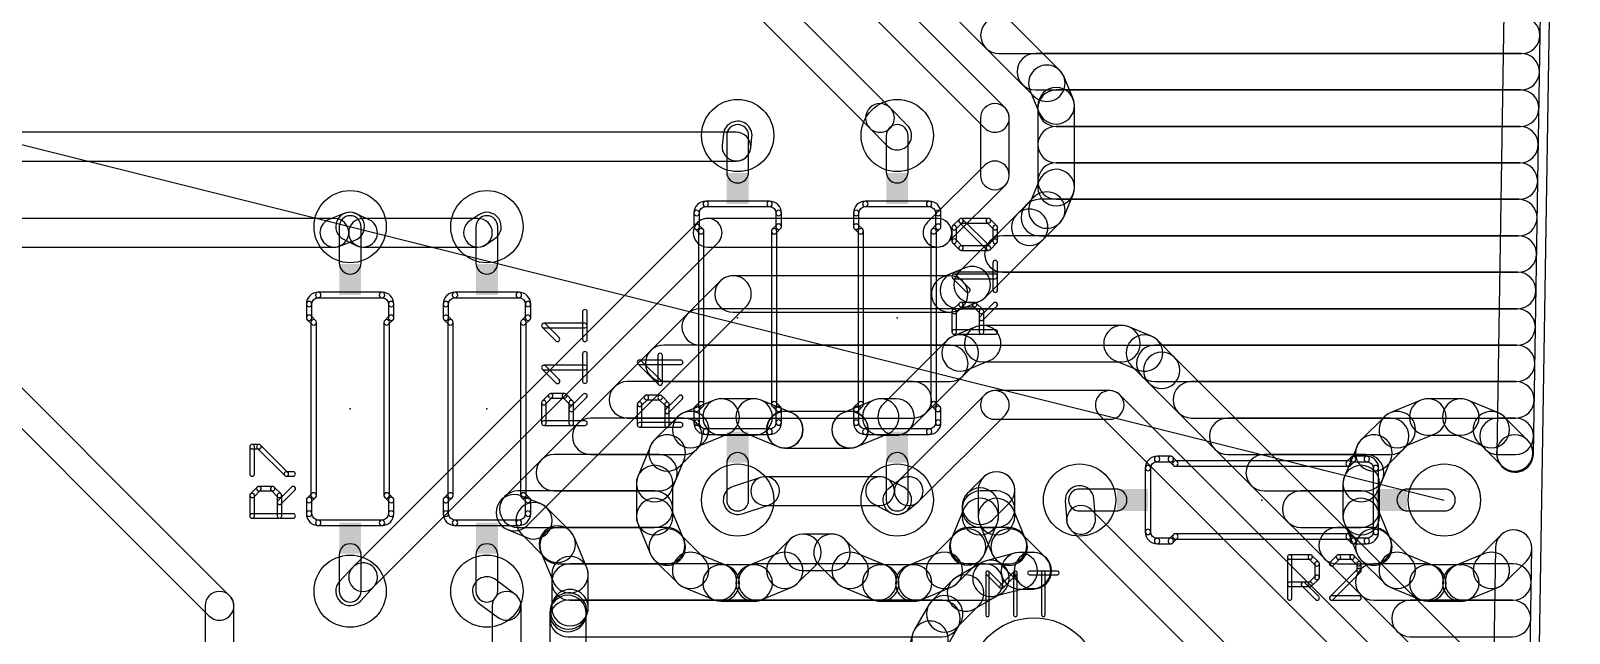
# Model space of a CAD drawing. Extents: x -1 to 100, y 0 to 80.
# Drawn here: x 57.14 to 100, y 28.04 to 44.83 of the extents above; entities that cross this region are included whole.
import ezdxf

# ---------------------------------------------------------------- set-up
doc = ezdxf.new("R2010")
doc.units = 0
for name, color, linetype in [('1', 22, 'CONTINUOUS'), ('17', 82, 'CONTINUOUS'), ('19', 53, 'CONTINUOUS'), ('20', 7, 'CONTINUOUS'), ('21', 253, 'CONTINUOUS'), ('23', 7, 'CONTINUOUS'), ('25', 253, 'CONTINUOUS'), ('51', 253, 'CONTINUOUS')]:
    doc.layers.add(name, color=color, linetype=linetype)

# ---------------------------------------------------------------- blocks, each defined once
blk = doc.blocks.new('ROUNDP')
blk.add_circle((0, 0), 0.5)
blk = doc.blocks.new('RECT')
blk.add_solid([(-0.5, -0.5), (0.5, -0.5), (-0.5, 0.5), (0.5, 0.5)])

msp = doc.modelspace()

# ---------------------------------------------------------------- linework, layer by layer
at = {"layer": '1'}
for points in [[(98.7179, 79.2461), (97.9844, 33.0442, 1), (99.0003, 33.0281), (99.7337, 79.2299, 1)], [(85.8072, 43.7267), (54.6072, 74.9267, 1), (53.8888, 74.2083), (85.0888, 43.0083, 1)], [(52.5172, 73.3172), (83.7172, 42.1172, 1), (84.2828, 42.6828), (53.0828, 73.8828, 1)], [(68.5172, 54.1172), (80.5172, 42.1172, 1), (81.0828, 42.6828), (69.0828, 54.6828, 1)], [(84.1115, 44.196), (98.6776, 44.196, 1), (98.6776, 45.212), (84.1115, 45.212, 1)], [(85.1275, 43.18), (98.6615, 43.18, 1), (98.6615, 44.196), (85.1275, 44.196, 1)], [(86.1773, 42.9341), (85.9173, 43.5619, 1), (84.9786, 43.1731), (85.2387, 42.5453, 1)], [(86.216, 40.4603), (86.216, 42.7397, 1), (85.2, 42.7397), (85.2, 40.4603, 1)], [(85.708, 42.164), (98.6453, 42.164, 1), (98.6453, 43.18), (85.708, 43.18, 1)], [(80.5143, 42.1201), (80.9943, 41.6301, 1), (81.5657, 42.1899), (81.0857, 42.6799, 1)], [(83.6, 42.4), (83.6, 40.8, 1), (84.4, 40.8), (84.4, 42.4, 1)], [(76.8, 42), (53.6, 42, 1), (53.6, 41.2), (76.8, 41.2, 1)], [(77.1975, 41.5551), (77.2325, 41.8651, 1), (76.4375, 41.9549), (76.4025, 41.6449, 1)], [(85.708, 41.148), (98.6292, 41.148, 1), (98.6292, 42.164), (85.708, 42.164, 1)], [(83.7172, 41.0828), (82.1172, 39.4828, 1), (82.6828, 38.9172), (84.2828, 40.5172, 1)], [(85.708, 40.132), (98.6131, 40.132, 1), (98.6131, 41.148), (85.708, 41.148, 1)], [(85.9173, 39.6381), (86.1773, 40.2659, 1), (85.2387, 40.6547), (84.9786, 40.0269, 1)], [(85.3267, 38.9928), (85.8072, 39.4733, 1), (85.0888, 40.1917), (84.6083, 39.7112, 1)], [(83.7267, 37.3928), (85.3267, 38.9928, 1), (84.6083, 39.7112), (83.0083, 38.1112, 1)], [(85.2395, 39.116), (98.5969, 39.116, 1), (98.5969, 40.132), (85.2395, 40.132, 1)], [(65.6, 39.6), (53.6, 39.6, 1), (53.6, 38.8), (65.6, 38.8, 1)], [(65.7442, 38.8269), (66.1842, 38.9969, 1), (65.8958, 39.7431), (65.4558, 39.5731, 1)], [(66.5708, 39.5617), (66.2108, 39.7317, 1), (65.8692, 39.0083), (66.2292, 38.8383, 1)], [(66.4, 38.8), (69.6, 38.8, 1), (69.6, 39.6), (66.4, 39.6, 1)], [(75.7172, 39.4828), (66.1172, 29.8828, 1), (66.6828, 29.3172), (76.2828, 38.9172, 1)], [(69.8249, 38.8692), (70.0749, 39.0392, 1), (69.6251, 39.7008), (69.3751, 39.5308, 1)], [(82.4, 39.6), (76, 39.6, 1), (76, 38.8), (82.4, 38.8, 1)], [(84.2235, 38.1), (98.5808, 38.1, 1), (98.5808, 39.116), (84.2235, 39.116, 1)], [(82.9341, 37.0227), (83.5619, 37.2827, 1), (83.1731, 38.2214), (82.5453, 37.9613, 1)], [(70.9733, 31.0394), (77.0667, 37.1328, 1), (76.3483, 37.8512), (70.2549, 31.7578, 1)], [(76.7075, 36.984), (82.7397, 36.984, 1), (82.7397, 38), (76.7075, 38, 1)], [(82.9812, 37.084), (98.5647, 37.084, 1), (98.5647, 38.1), (82.9812, 38.1, 1)], [(62.6828, 29.0828), (54.6828, 37.0828, 1), (54.1172, 36.5172), (62.1172, 28.5172, 1)], [(75.7915, 36.068), (98.5486, 36.068, 1), (98.5486, 37.084), (75.7915, 37.084, 1)], [(83.4659, 36.5773), (82.8381, 36.3173, 1), (83.2269, 35.3786), (83.8547, 35.6387, 1)], [(87.5397, 36.616), (83.6603, 36.616, 1), (83.6603, 35.6), (87.5397, 35.6, 1)], [(88.3619, 36.3173), (87.7341, 36.5773, 1), (87.3453, 35.6387), (87.9731, 35.3786, 1)], [(74.7755, 35.052), (82.7445, 35.052, 1), (82.7445, 36.068), (74.7755, 36.068, 1)], [(82.6733, 36.2072), (80.8897, 34.4236, 1), (81.6081, 33.7052), (83.3917, 35.4888, 1)], [(89.0072, 35.7267), (88.5267, 36.2072, 1), (87.8083, 35.4888), (88.2888, 35.0083, 1)], [(88.4555, 35.052), (98.5324, 35.052, 1), (98.5324, 36.068), (88.4555, 36.068, 1)], [(97.0072, 27.7267), (89.0072, 35.7267, 1), (88.2888, 35.0083), (96.2888, 27.0083, 1)], [(73.7595, 34.036), (81.7285, 34.036, 1), (81.7285, 35.052), (73.7595, 35.052, 1)], [(81.8828, 31.7172), (84.2828, 34.1172, 1), (83.7172, 34.6828), (81.3172, 32.2828, 1)], [(84, 34), (87.2, 34, 1), (87.2, 34.8), (84, 34.8, 1)], [(86.9172, 34.1172), (94.9172, 26.1172, 1), (95.4828, 26.6828), (87.4828, 34.6828, 1)], [(89.4715, 34.036), (98.5163, 34.036, 1), (98.5163, 35.052), (89.4715, 35.052, 1)], [(76.1802, 34.5337), (75.3296, 34.1814, 1), (75.7184, 33.2427), (76.569, 33.5951, 1)], [(77.2954, 34.5724), (76.3746, 34.5724, 1), (76.3746, 33.5564), (77.2954, 33.5564, 1)], [(78.3404, 34.1814), (77.4898, 34.5337, 1), (77.101, 33.5951), (77.9516, 33.2427, 1)], [(80.6252, 34.5337), (79.7746, 34.1814, 1), (80.1634, 33.2427), (81.014, 33.5951, 1)], [(81.2489, 34.5724), (80.8196, 34.5724, 1), (80.8196, 33.5564), (81.2489, 33.5564, 1)], [(95.8652, 34.5337), (95.0146, 34.1814, 1), (95.4034, 33.2427), (96.254, 33.5951, 1)], [(96.9804, 34.5724), (96.0596, 34.5724, 1), (96.0596, 33.5564), (96.9804, 33.5564, 1)], [(98.0254, 34.1814), (97.1748, 34.5337, 1), (96.786, 33.5951), (97.6366, 33.2427, 1)], [(72.7435, 33.02), (75.3399, 33.02, 1), (75.3399, 34.036), (72.7435, 34.036, 1)], [(75.1648, 34.0713), (74.5137, 33.4202, 1), (75.2322, 32.7018), (75.8832, 33.3528, 1)], [(78.5093, 34.0672), (78.5052, 34.0713, 1), (77.7868, 33.3528), (77.7908, 33.3488, 1)], [(79.9649, 34.216), (78.1501, 34.216, 1), (78.1501, 33.2), (79.9649, 33.2, 1)], [(79.6098, 34.0713), (79.6057, 34.0672, 1), (80.3242, 33.3488), (80.3282, 33.3528, 1)], [(90.4875, 33.02), (95.0249, 33.02, 1), (95.0249, 34.036), (90.4875, 34.036, 1)], [(94.8498, 34.0713), (94.1987, 33.4202, 1), (94.9172, 32.7018), (95.5682, 33.3528, 1)], [(98.8413, 33.4202), (98.1902, 34.0713, 1), (97.4718, 33.3528), (98.1228, 32.7018, 1)], [(98.0151, 33.02), (98.5002, 33.02, 1), (98.5002, 34.036), (98.0151, 34.036, 1)], [(74.4036, 33.2554), (74.0513, 32.4048, 1), (74.9899, 32.016), (75.3423, 32.8666, 1)], [(94.0886, 33.2554), (93.7363, 32.4048, 1), (94.6749, 32.016), (95.0273, 32.8666, 1)], [(98.9617, 33.2305), (98.9514, 33.2554, 1), (98.0127, 32.8666), (98.023, 32.8417, 1)], [(71.7275, 32.004), (74.6455, 32.004, 1), (74.6455, 33.02), (71.7275, 33.02, 1)], [(91.5035, 32.004), (94.3305, 32.004, 1), (94.3305, 33.02), (91.5035, 33.02, 1)], [(74.0126, 32.2104), (74.0126, 31.2896, 1), (75.0286, 31.2896), (75.0286, 32.2104, 1)], [(93.6976, 32.2104), (93.6976, 31.2896, 1), (94.7136, 31.2896), (94.7136, 32.2104, 1)], [(77.4757, 32.3802), (76.7107, 32.1302, 1), (76.9593, 31.3698), (77.7243, 31.6198, 1)], [(80.8, 32.4), (77.6, 32.4, 1), (77.6, 31.6), (80.8, 31.6, 1)], [(80.6152, 31.6452), (81.0952, 31.3952, 1), (81.4648, 32.1048), (80.9848, 32.3548, 1)], [(81.3537, 32.3152), (81.0337, 32.0652, 1), (81.5263, 31.4348), (81.8463, 31.6848, 1)], [(83.9536, 31.2197), (84.4048, 31.6709, 1), (83.6864, 32.3893), (83.2352, 31.9381, 1)], [(83.5376, 32.0301), (83.5376, 31.2896, 1), (84.5536, 31.2896), (84.5536, 32.0301, 1)], [(86.7989, 31.229), (86.7589, 31.779, 1), (85.9611, 31.721), (86.0011, 31.171, 1)], [(71.3554, 31.6414), (70.8085, 31.8679, 1), (70.4197, 30.9293), (70.9666, 30.7027, 1)], [(70.7115, 30.988), (74.5206, 30.988, 1), (74.5206, 32.004), (70.7115, 32.004, 1)], [(74.0513, 31.0952), (74.4036, 30.2446, 1), (75.3423, 30.6334), (74.9899, 31.484, 1)], [(83.7114, 30.2446), (84.0637, 31.0952, 1), (83.1251, 31.484), (82.7727, 30.6334, 1)], [(84.1024, 31.2896), (84.1024, 31.5789, 1), (83.0864, 31.5789), (83.0864, 31.2896, 1)], [(83.5944, 30.988), (84.0456, 30.988, 1), (84.0456, 32.004), (83.5944, 32.004, 1)], [(83.5763, 31.0952), (83.9286, 30.2446, 1), (84.8673, 30.6334), (84.5149, 31.484, 1)], [(92.5195, 30.988), (94.2056, 30.988, 1), (94.2056, 32.004), (92.5195, 32.004, 1)], [(93.7363, 31.0952), (94.0886, 30.2446, 1), (95.0273, 30.6334), (94.6749, 31.484, 1)], [(72.1713, 30.8802), (71.5202, 31.5313, 1), (70.8018, 30.8128), (71.4528, 30.1618, 1)], [(92.2828, 25.8828), (86.6828, 31.4828, 1), (86.1172, 30.9172), (91.7172, 25.3172, 1)], [(72.6337, 29.8648), (72.2814, 30.7154, 1), (71.3427, 30.3266), (71.6951, 29.476, 1)], [(71.829, 29.972), (74.856, 29.972, 1), (74.856, 30.988), (71.829, 30.988, 1)], [(74.5137, 30.0798), (75.1648, 29.4287, 1), (75.8832, 30.1472), (75.2322, 30.7982, 1)], [(82.9502, 29.4287), (83.6013, 30.0798, 1), (82.8828, 30.7982), (82.2318, 30.1472, 1)], [(83.259, 29.972), (84.381, 29.972, 1), (84.381, 30.988), (83.259, 30.988, 1)], [(84.0387, 30.0798), (84.6898, 29.4287, 1), (85.4082, 30.1472), (84.7572, 30.7982, 1)], [(93.5355, 29.972), (94.541, 29.972, 1), (94.541, 30.988), (93.5355, 30.988, 1)], [(94.1987, 30.0798), (94.8498, 29.4287, 1), (95.5682, 30.1472), (94.9172, 30.7982, 1)], [(98.1902, 29.4287), (98.8098, 30.0484, 1), (98.0914, 30.7668), (97.4718, 30.1472, 1)], [(97.9427, 30.4156), (97.4721, 0.7701, 1), (98.4879, 0.7539), (98.9586, 30.3995, 1)], [(78.5052, 29.4287), (79.0093, 29.9328, 1), (78.2908, 30.6512), (77.7868, 30.1472, 1)], [(78.6501, 29.784), (79.4649, 29.784, 1), (79.4649, 30.8), (78.6501, 30.8, 1)], [(79.1057, 29.9328), (79.6098, 29.4287, 1), (80.3282, 30.1472), (79.8242, 30.6512, 1)], [(66.1061, 29.8713), (65.7461, 29.4813, 1), (66.3339, 28.9387), (66.6939, 29.3287, 1)], [(72.6724, 28.7496), (72.6724, 29.6704, 1), (71.6564, 29.6704), (71.6564, 28.7496, 1)], [(75.3296, 29.3186), (76.1802, 28.9663, 1), (76.569, 29.9049), (75.7184, 30.2573, 1)], [(77.4898, 28.9663), (78.3404, 29.3186, 1), (77.9516, 30.2573), (77.101, 29.9049, 1)], [(79.7746, 29.3186), (80.6252, 28.9663, 1), (81.014, 29.9049), (80.1634, 30.2573, 1)], [(81.9348, 28.9663), (82.7854, 29.3186, 1), (82.3966, 30.2573), (81.546, 29.9049, 1)], [(83.6364, 30.0061), (82.9276, 29.597, 1), (83.4356, 28.7171), (84.1444, 29.1262, 1)], [(84.5493, 30.2687), (83.7589, 30.0569, 1), (84.0218, 29.0755), (84.8123, 29.2873, 1)], [(85.073, 30.286), (84.6808, 30.286, 1), (84.6808, 29.27), (85.073, 29.27, 1)], [(84.8546, 29.3186), (84.8786, 29.3087, 1), (85.2674, 30.2473), (85.2434, 30.2573, 1)], [(95.0146, 29.3186), (95.8652, 28.9663, 1), (96.254, 29.9049), (95.4034, 30.2573, 1)], [(97.1748, 28.9663), (98.0254, 29.3186, 1), (97.6366, 30.2573), (96.786, 29.9049, 1)], [(70.6391, 29.1207), (70.0891, 29.5307, 1), (69.6109, 28.8893), (70.1609, 28.4793, 1)], [(72.1644, 28.956), (76.3061, 28.956, 1), (76.3061, 29.972), (72.1644, 29.972, 1)], [(76.3746, 28.9276), (77.2954, 28.9276, 1), (77.2954, 29.9436), (76.3746, 29.9436, 1)], [(77.3639, 28.956), (80.7511, 28.956, 1), (80.7511, 29.972), (77.3639, 29.972, 1)], [(80.8196, 28.9276), (81.7404, 28.9276, 1), (81.7404, 29.9436), (80.8196, 29.9436, 1)], [(81.8089, 28.956), (83.7134, 28.956, 1), (83.7134, 29.972), (81.8089, 29.972, 1)], [(82.8224, 29.5162), (82.2438, 28.9376, 1), (82.9622, 28.2191), (83.5409, 28.7978, 1)], [(94.5515, 28.956), (95.9911, 28.956, 1), (95.9911, 29.972), (94.5515, 29.972, 1)], [(96.0596, 28.9276), (96.9804, 28.9276, 1), (96.9804, 29.9436), (96.0596, 29.9436, 1)], [(97.0489, 28.956), (98.4357, 28.956, 1), (98.4357, 29.972), (97.0489, 29.972, 1)], [(62.8, 21.6), (62.8, 28.8, 1), (62, 28.8), (62, 21.6, 1)], [(70.8, 23.2), (70.8, 28.8, 1), (70, 28.8), (70, 23.2, 1)], [(72.6005, 28.4626), (72.6176, 28.5301, 1), (71.6326, 28.7794), (71.6155, 28.7119, 1)], [(72.5944, 28.4603), (72.6337, 28.5552, 1), (71.6951, 28.944), (71.6558, 28.8491, 1)], [(72.616, 23.5645), (72.616, 28.5872, 1), (71.6, 28.5872), (71.6, 23.5645, 1)], [(72.108, 27.94), (82.5277, 27.94, 1), (82.5277, 28.956), (72.108, 28.956, 1)], [(82.163, 28.8324), (81.7539, 28.1236, 1), (82.6337, 27.6156), (83.0429, 28.3244, 1)], [(95.5675, 27.94), (98.4195, 27.94, 1), (98.4195, 28.956), (95.5675, 28.956, 1)], [(81.7031, 28.0011), (81.4913, 27.2107, 1), (82.4727, 26.9477), (82.6845, 27.7382, 1)]]:
    msp.add_lwpolyline(points, format="xyb", close=True, dxfattribs=at)
at = {"layer": '19'}
msp.add_line((45.72, 44.45), (96.52, 31.75), dxfattribs=at)
at = {"layer": '20'}
msp.add_line((98.73, 0), (100, 80), dxfattribs=at)
at = {"layer": '21'}
for points in [[(75.946, 39.9288, 1), (75.946, 40.0812, 0.4142), (75.6158, 39.751, 1), (75.7682, 39.751, -0.4142)], [(77.724, 40.0812), (75.946, 40.0812, 1), (75.946, 39.9288), (77.724, 39.9288, 1)], [(77.9018, 39.751, 1), (78.0542, 39.751, 0.4142), (77.724, 40.0812, 1), (77.724, 39.9288, -0.4142)], [(80.391, 39.9288, 1), (80.391, 40.0812, 0.4142), (80.0608, 39.751, 1), (80.2132, 39.751, -0.4142)], [(80.391, 39.9288), (82.169, 39.9288, 1), (82.169, 40.0812), (80.391, 40.0812, 1)], [(82.3468, 39.751, 1), (82.4992, 39.751, 0.4142), (82.169, 40.0812, 1), (82.169, 39.9288, -0.4142)], [(75.6158, 39.751), (75.6158, 39.37, 1), (75.7682, 39.37), (75.7682, 39.751, 1)], [(75.8729, 39.2969), (75.7459, 39.4239, 1), (75.6381, 39.3161), (75.7651, 39.1891, 1)], [(77.9049, 39.1891), (78.0319, 39.3161, 1), (77.9241, 39.4239), (77.7971, 39.2969, 1)], [(77.9018, 39.751), (77.9018, 39.37, 1), (78.0542, 39.37), (78.0542, 39.751, 1)], [(80.0608, 39.751), (80.0608, 39.37, 1), (80.2132, 39.37), (80.2132, 39.751, 1)], [(80.3179, 39.2969), (80.1909, 39.4239, 1), (80.0831, 39.3161), (80.2101, 39.1891, 1)], [(82.3499, 39.1891), (82.4769, 39.3161, 1), (82.3691, 39.4239), (82.2421, 39.2969, 1)], [(82.3468, 39.751), (82.3468, 39.37, 1), (82.4992, 39.37), (82.4992, 39.751, 1)], [(75.7428, 39.243), (75.7428, 34.417, 1), (75.8952, 34.417), (75.8952, 39.243, 1)], [(77.7748, 39.243), (77.7748, 34.417, 1), (77.9272, 34.417), (77.9272, 39.243, 1)], [(80.3402, 34.417), (80.3402, 39.243, 1), (80.1878, 39.243), (80.1878, 34.417, 1)], [(82.3722, 34.417), (82.3722, 39.243, 1), (82.2198, 39.243), (82.2198, 34.417, 1)], [(65.151, 37.3888, 1), (65.151, 37.5412, 0.4142), (64.8208, 37.211, 1), (64.9732, 37.211, -0.4142)], [(64.8208, 37.211), (64.8208, 36.83, 1), (64.9732, 36.83), (64.9732, 37.211, 1)], [(66.929, 37.5412), (65.151, 37.5412, 1), (65.151, 37.3888), (66.929, 37.3888, 1)], [(67.1068, 37.211, 1), (67.2592, 37.211, 0.4142), (66.929, 37.5412, 1), (66.929, 37.3888, -0.4142)], [(67.1068, 37.211), (67.1068, 36.83, 1), (67.2592, 36.83), (67.2592, 37.211, 1)], [(68.961, 37.3888, 1), (68.961, 37.5412, 0.4142), (68.6308, 37.211, 1), (68.7832, 37.211, -0.4142)], [(68.6308, 37.211), (68.6308, 36.83, 1), (68.7832, 36.83), (68.7832, 37.211, 1)], [(68.961, 37.3888), (70.739, 37.3888, 1), (70.739, 37.5412), (68.961, 37.5412, 1)], [(70.9168, 37.211, 1), (71.0692, 37.211, 0.4142), (70.739, 37.5412, 1), (70.739, 37.3888, -0.4142)], [(70.9168, 37.211), (70.9168, 36.83, 1), (71.0692, 36.83), (71.0692, 37.211, 1)], [(65.0779, 36.7569), (64.9509, 36.8839, 1), (64.8431, 36.7761), (64.9701, 36.6491, 1)], [(67.1099, 36.6491), (67.2369, 36.7761, 1), (67.1291, 36.8839), (67.0021, 36.7569, 1)], [(68.8879, 36.7569), (68.7609, 36.8839, 1), (68.6531, 36.7761), (68.7801, 36.6491, 1)], [(70.9199, 36.6491), (71.0469, 36.7761, 1), (70.9391, 36.8839), (70.8121, 36.7569, 1)], [(64.9478, 36.703), (64.9478, 31.877, 1), (65.1002, 31.877), (65.1002, 36.703, 1)], [(66.9798, 36.703), (66.9798, 31.877, 1), (67.1322, 31.877), (67.1322, 36.703, 1)], [(68.9102, 31.877), (68.9102, 36.703, 1), (68.7578, 36.703), (68.7578, 31.877, 1)], [(70.9422, 31.877), (70.9422, 36.703, 1), (70.7898, 36.703), (70.7898, 31.877, 1)], [(75.7651, 34.4709), (75.6381, 34.3439, 1), (75.7459, 34.2361), (75.8729, 34.3631, 1)], [(75.7682, 33.909), (75.7682, 34.29, 1), (75.6158, 34.29), (75.6158, 33.909, 1)], [(77.7971, 34.3631), (77.9241, 34.2361, 1), (78.0319, 34.3439), (77.9049, 34.4709, 1)], [(78.0542, 33.909), (78.0542, 34.29, 1), (77.9018, 34.29), (77.9018, 33.909, 1)], [(80.2101, 34.4709), (80.0831, 34.3439, 1), (80.1909, 34.2361), (80.3179, 34.3631, 1)], [(80.2132, 33.909), (80.2132, 34.29, 1), (80.0608, 34.29), (80.0608, 33.909, 1)], [(82.2421, 34.3631), (82.3691, 34.2361, 1), (82.4769, 34.3439), (82.3499, 34.4709, 1)], [(82.4992, 33.909), (82.4992, 34.29, 1), (82.3468, 34.29), (82.3468, 33.909, 1)], [(75.7682, 33.909, 1), (75.6158, 33.909, 0.4142), (75.946, 33.5788, 1), (75.946, 33.7312, -0.4142)], [(77.724, 33.7312, 1), (77.724, 33.5788, 0.4142), (78.0542, 33.909, 1), (77.9018, 33.909, -0.4142)], [(80.2132, 33.909, 1), (80.0608, 33.909, 0.4142), (80.391, 33.5788, 1), (80.391, 33.7312, -0.4142)], [(82.169, 33.7312, 1), (82.169, 33.5788, 0.4142), (82.4992, 33.909, 1), (82.3468, 33.909, -0.4142)], [(77.724, 33.7312), (75.946, 33.7312, 1), (75.946, 33.5788), (77.724, 33.5788, 1)], [(80.391, 33.5788), (82.169, 33.5788, 1), (82.169, 33.7312), (80.391, 33.7312, 1)], [(88.519, 32.8168, 1), (88.519, 32.9692, 0.4142), (88.1888, 32.639, 1), (88.3412, 32.639, -0.4142)], [(88.1888, 32.639), (88.1888, 30.861, 1), (88.3412, 30.861), (88.3412, 32.639, 1)], [(88.519, 32.8168), (88.9, 32.8168, 1), (88.9, 32.9692), (88.519, 32.9692, 1)], [(89.0809, 32.8199), (88.9539, 32.9469, 1), (88.8461, 32.8391), (88.9731, 32.7121, 1)], [(89.027, 32.6898), (93.853, 32.6898, 1), (93.853, 32.8422), (89.027, 32.8422, 1)], [(93.9069, 32.7121), (94.0339, 32.8391, 1), (93.9261, 32.9469), (93.7991, 32.8199, 1)], [(94.361, 32.9692), (93.98, 32.9692, 1), (93.98, 32.8168), (94.361, 32.8168, 1)], [(94.5388, 32.639, 1), (94.6912, 32.639, 0.4142), (94.361, 32.9692, 1), (94.361, 32.8168, -0.4142)], [(94.5388, 32.639), (94.5388, 30.861, 1), (94.6912, 30.861), (94.6912, 32.639, 1)], [(64.9701, 31.9309), (64.8431, 31.8039, 1), (64.9509, 31.6961), (65.0779, 31.8231, 1)], [(64.9732, 31.369), (64.9732, 31.75, 1), (64.8208, 31.75), (64.8208, 31.369, 1)], [(67.0021, 31.8231), (67.1291, 31.6961, 1), (67.2369, 31.8039), (67.1099, 31.9309, 1)], [(67.2592, 31.369), (67.2592, 31.75, 1), (67.1068, 31.75), (67.1068, 31.369, 1)], [(68.7801, 31.9309), (68.6531, 31.8039, 1), (68.7609, 31.6961), (68.8879, 31.8231, 1)], [(68.7832, 31.369), (68.7832, 31.75, 1), (68.6308, 31.75), (68.6308, 31.369, 1)], [(70.8121, 31.8231), (70.9391, 31.6961, 1), (71.0469, 31.8039), (70.9199, 31.9309, 1)], [(71.0692, 31.369), (71.0692, 31.75, 1), (70.9168, 31.75), (70.9168, 31.369, 1)], [(64.9732, 31.369, 1), (64.8208, 31.369, 0.4142), (65.151, 31.0388, 1), (65.151, 31.1912, -0.4142)], [(66.929, 31.1912, 1), (66.929, 31.0388, 0.4142), (67.2592, 31.369, 1), (67.1068, 31.369, -0.4142)], [(68.7832, 31.369, 1), (68.6308, 31.369, 0.4142), (68.961, 31.0388, 1), (68.961, 31.1912, -0.4142)], [(70.739, 31.1912, 1), (70.739, 31.0388, 0.4142), (71.0692, 31.369, 1), (70.9168, 31.369, -0.4142)], [(66.929, 31.1912), (65.151, 31.1912, 1), (65.151, 31.0388), (66.929, 31.0388, 1)], [(68.961, 31.0388), (70.739, 31.0388, 1), (70.739, 31.1912), (68.961, 31.1912, 1)], [(88.3412, 30.861, 1), (88.1888, 30.861, 0.4142), (88.519, 30.5308, 1), (88.519, 30.6832, -0.4142)], [(94.361, 30.6832, 1), (94.361, 30.5308, 0.4142), (94.6912, 30.861, 1), (94.5388, 30.861, -0.4142)], [(88.519, 30.5308), (88.9, 30.5308, 1), (88.9, 30.6832), (88.519, 30.6832, 1)], [(88.9731, 30.7879), (88.8461, 30.6609, 1), (88.9539, 30.5531), (89.0809, 30.6801, 1)], [(89.027, 30.6578), (93.853, 30.6578, 1), (93.853, 30.8102), (89.027, 30.8102, 1)], [(93.7991, 30.6801), (93.9261, 30.5531, 1), (94.0339, 30.6609), (93.9069, 30.7879, 1)], [(94.361, 30.6832), (93.98, 30.6832, 1), (93.98, 30.5308), (94.361, 30.5308, 1)]]:
    msp.add_lwpolyline(points, format="xyb", close=True, dxfattribs=at)
at = {"layer": '23'}
for p in [(76.835, 36.83), (81.28, 36.83), (66.04, 34.29), (69.85, 34.29), (91.44, 31.75)]:
    msp.add_point(p, dxfattribs=at)
at = {"layer": '25'}
for points in [[(82.9114, 39.2992), (83.1021, 39.4898, 1), (83.0123, 39.5796), (82.8216, 39.389, 1)], [(83.0572, 39.4712), (83.8198, 39.4712, 1), (83.8198, 39.5982), (83.0572, 39.5982, 1)], [(83.8647, 38.817), (83.1021, 39.5796, 1), (83.0123, 39.4898), (83.7749, 38.7272, 1)], [(83.7749, 39.4898), (83.9656, 39.2992, 1), (84.0554, 39.389), (83.8647, 39.5796, 1)], [(82.93, 38.9628), (82.93, 39.3441, 1), (82.803, 39.3441), (82.803, 38.9628, 1)], [(83.1021, 38.817), (82.9114, 39.0077, 1), (82.8216, 38.9179), (83.0123, 38.7272, 1)], [(83.9656, 39.0077), (83.7749, 38.817, 1), (83.8647, 38.7272), (84.0554, 38.9179, 1)], [(83.947, 39.3441), (83.947, 38.9628, 1), (84.074, 38.9628), (84.074, 39.3441, 1)], [(83.8198, 38.8356), (83.0572, 38.8356, 1), (83.0572, 38.7086), (83.8198, 38.7086, 1)], [(84.074, 37.6027), (84.074, 38.3653, 1), (83.947, 38.3653), (83.947, 37.6027, 1)], [(83.2928, 37.6476), (82.9114, 38.0289, 1), (82.8216, 37.9391), (83.2029, 37.5578, 1)], [(82.8665, 37.9205), (84.0105, 37.9205, 1), (84.0105, 38.0475), (82.8665, 38.0475, 1)], [(72.644, 36.2321), (72.644, 36.9947, 1), (72.517, 36.9947), (72.517, 36.2321, 1)], [(82.9114, 36.9604), (83.1021, 37.1511, 1), (83.0123, 37.2409), (82.8216, 37.0502, 1)], [(82.93, 36.4333), (82.93, 37.0053, 1), (82.803, 37.0053), (82.803, 36.4333, 1)], [(83.0572, 37.1325), (83.4385, 37.1325, 1), (83.4385, 37.2595), (83.0572, 37.2595, 1)], [(83.3936, 37.1511), (83.5843, 36.9604, 1), (83.6741, 37.0502), (83.4834, 37.2409, 1)], [(83.6741, 36.7697), (84.0554, 37.1511, 1), (83.9656, 37.2409), (83.5843, 36.8595, 1)], [(83.5657, 37.0053), (83.5657, 36.4333, 1), (83.6927, 36.4333), (83.6927, 37.0053, 1)], [(71.8628, 36.277), (71.4814, 36.6583, 1), (71.3916, 36.5685), (71.7729, 36.1872, 1)], [(71.4365, 36.5499), (72.5805, 36.5499, 1), (72.5805, 36.6769), (71.4365, 36.6769, 1)], [(84.0105, 36.4968), (82.8665, 36.4968, 1), (82.8665, 36.3698), (84.0105, 36.3698, 1)], [(72.644, 35.0627), (72.644, 35.8254, 1), (72.517, 35.8254), (72.517, 35.0627, 1)], [(75.2475, 35.6504), (74.1035, 35.6504, 1), (74.1035, 35.5234), (75.2475, 35.5234, 1)], [(74.0586, 35.542), (74.6306, 34.97, 1), (74.7204, 35.0598), (74.1484, 35.6318, 1)], [(74.739, 35.0149), (74.739, 35.7775, 1), (74.612, 35.7775), (74.612, 35.0149, 1)], [(71.8628, 35.1076), (71.4814, 35.4889, 1), (71.3916, 35.3991), (71.7729, 35.0178, 1)], [(71.4365, 35.3805), (72.5805, 35.3805, 1), (72.5805, 35.5075), (71.4365, 35.5075, 1)], [(71.4814, 34.4204), (71.6721, 34.6111, 1), (71.5823, 34.7009), (71.3916, 34.5102, 1)], [(71.6272, 34.5925), (72.0085, 34.5925, 1), (72.0085, 34.7195), (71.6272, 34.7195, 1)], [(71.9636, 34.6111), (72.1543, 34.4204, 1), (72.2441, 34.5102), (72.0534, 34.7009, 1)], [(72.2441, 34.2297), (72.6254, 34.6111, 1), (72.5356, 34.7009), (72.1543, 34.3195, 1)], [(71.5, 33.8933), (71.5, 34.4653, 1), (71.373, 34.4653), (71.373, 33.8933, 1)], [(72.1357, 34.4653), (72.1357, 33.8933, 1), (72.2627, 33.8933), (72.2627, 34.4653, 1)], [(74.1484, 34.3726), (74.3391, 34.5632, 1), (74.2493, 34.6531), (74.0586, 34.4624, 1)], [(74.167, 33.8455), (74.167, 34.4175, 1), (74.04, 34.4175), (74.04, 33.8455, 1)], [(74.2942, 34.5447), (74.6755, 34.5447, 1), (74.6755, 34.6716), (74.2942, 34.6716, 1)], [(74.6306, 34.5632), (74.8213, 34.3726, 1), (74.9111, 34.4624), (74.7204, 34.6531, 1)], [(74.9111, 34.1819), (75.2924, 34.5632, 1), (75.2026, 34.6531), (74.8213, 34.2717, 1)], [(74.8027, 34.4175), (74.8027, 33.8455, 1), (74.9297, 33.8455), (74.9297, 34.4175, 1)], [(72.5805, 33.9568), (71.4365, 33.9568, 1), (71.4365, 33.8298), (72.5805, 33.8298, 1)], [(75.2475, 33.909), (74.1035, 33.909, 1), (74.1035, 33.782), (75.2475, 33.782, 1)], [(63.372, 32.4749), (63.372, 33.2375, 1), (63.245, 33.2375), (63.245, 32.4749, 1)], [(63.3085, 33.174), (63.4992, 33.174, 1), (63.4992, 33.301), (63.3085, 33.301, 1)], [(63.4543, 33.1926), (64.2169, 32.43, 1), (64.3067, 32.5198), (63.5441, 33.2824, 1)], [(64.2618, 32.4114), (64.4525, 32.4114, 1), (64.4525, 32.5384), (64.2618, 32.5384, 1)], [(63.3534, 31.8326), (63.5441, 32.0232, 1), (63.4543, 32.1131), (63.2636, 31.9224, 1)], [(63.372, 31.3055), (63.372, 31.8775, 1), (63.245, 31.8775), (63.245, 31.3055, 1)], [(63.4992, 32.0047), (63.8805, 32.0047, 1), (63.8805, 32.1317), (63.4992, 32.1317, 1)], [(63.8356, 32.0232), (64.0263, 31.8326, 1), (64.1161, 31.9224), (63.9254, 32.1131, 1)], [(64.1161, 31.6419), (64.4974, 32.0232, 1), (64.4076, 32.1131), (64.0263, 31.7317, 1)], [(64.0077, 31.8775), (64.0077, 31.3055, 1), (64.1347, 31.3055), (64.1347, 31.8775, 1)], [(64.4525, 31.369), (63.3085, 31.369, 1), (63.3085, 31.242), (64.4525, 31.242, 1)], [(92.2762, 29.0195), (92.2762, 30.1635, 1), (92.1492, 30.1635), (92.1492, 29.0195, 1)], [(92.2127, 30.1), (92.7847, 30.1, 1), (92.7847, 30.227), (92.2127, 30.227, 1)], [(92.7398, 30.1186), (92.9305, 29.9279, 1), (93.0203, 30.0177), (92.8296, 30.2084, 1)], [(92.9119, 29.9728), (92.9119, 29.5915, 1), (93.0389, 29.5915), (93.0389, 29.9728, 1)], [(93.5279, 30.2084), (93.3372, 30.0177, 1), (93.427, 29.9279), (93.6177, 30.1186, 1)], [(93.9541, 30.227), (93.5728, 30.227, 1), (93.5728, 30.1), (93.9541, 30.1, 1)], [(94.1897, 30.0177), (93.999, 30.2084, 1), (93.9092, 30.1186), (94.0998, 29.9279, 1)], [(94.2083, 29.7822), (94.2083, 29.9728, 1), (94.0812, 29.9728), (94.0812, 29.7822, 1)], [(83.8454, 28.5496), (83.8454, 29.719, 1), (83.7438, 29.719), (83.7438, 28.5496, 1)], [(83.7587, 29.6831), (84.1485, 29.2933, 1), (84.2203, 29.3651), (83.8305, 29.7549, 1)], [(84.2203, 29.2933), (84.6101, 29.6831, 1), (84.5383, 29.7549), (84.1485, 29.3651, 1)], [(84.5234, 29.719), (84.5234, 28.5496, 1), (84.625, 28.5496), (84.625, 29.719, 1)], [(84.964, 29.6682), (85.7436, 29.6682, 1), (85.7436, 29.7698), (84.964, 29.7698, 1)], [(85.4046, 28.5496), (85.4046, 29.719, 1), (85.303, 29.719), (85.303, 28.5496, 1)], [(92.9305, 29.6364), (92.7398, 29.4457, 1), (92.8296, 29.3559), (93.0203, 29.5466, 1)], [(93.427, 28.9746), (94.1897, 29.7372, 1), (94.0998, 29.8271), (93.3372, 29.0644, 1)], [(92.7847, 29.4643), (92.2127, 29.4643, 1), (92.2127, 29.3373), (92.7847, 29.3373, 1)], [(92.5491, 29.3559), (92.9305, 28.9746, 1), (93.0203, 29.0644), (92.6389, 29.4457, 1)], [(94.1448, 29.083), (93.3821, 29.083, 1), (93.3821, 28.956), (94.1448, 28.956, 1)]]:
    msp.add_lwpolyline(points, format="xyb", close=True, dxfattribs=at)
at = {"layer": '51'}
for points in [[(76.5302, 41.91), (76.5302, 40.894, 1), (77.1398, 40.894), (77.1398, 41.91, 1)], [(80.9752, 41.91), (80.9752, 40.894, 1), (81.5848, 40.894), (81.5848, 41.91, 1)], [(65.7352, 39.37), (65.7352, 38.354, 1), (66.3448, 38.354), (66.3448, 39.37, 1)], [(69.5452, 39.37), (69.5452, 38.354, 1), (70.1548, 38.354), (70.1548, 39.37, 1)], [(77.1398, 31.75), (77.1398, 32.766, 1), (76.5302, 32.766), (76.5302, 31.75, 1)], [(81.5848, 31.75), (81.5848, 32.766, 1), (80.9752, 32.766), (80.9752, 31.75, 1)], [(86.36, 31.4452), (87.376, 31.4452, 1), (87.376, 32.0548), (86.36, 32.0548, 1)], [(96.52, 32.0548), (95.504, 32.0548, 1), (95.504, 31.4452), (96.52, 31.4452, 1)], [(66.3448, 29.21), (66.3448, 30.226, 1), (65.7352, 30.226), (65.7352, 29.21, 1)], [(70.1548, 29.21), (70.1548, 30.226, 1), (69.5452, 30.226), (69.5452, 29.21, 1)]]:
    msp.add_lwpolyline(points, format="xyb", close=True, dxfattribs=at)

# ---------------------------------------------------------------- block references
at = {"layer": '17'}
for p, xscale, yscale, rotation in [((76.835, 41.91), 2.0128, 2.0128, 90), ((76.835, 41.91), 2.0128, 2.0128, 90), ((81.28, 41.91), 2.0128, 2.0128, 270), ((81.28, 41.91), 2.0128, 2.0128, 270), ((66.04, 39.37), 2.0128, 2.0128, 90), ((66.04, 39.37), 2.0128, 2.0128, 90), ((69.85, 39.37), 2.0128, 2.0128, 270), ((69.85, 39.37), 2.0128, 2.0128, 270), ((76.835, 31.75), 2.0128, 2.0128, 90), ((76.835, 31.75), 2.0128, 2.0128, 90), ((81.28, 31.75), 2.0128, 2.0128, 270), ((81.28, 31.75), 2.0128, 2.0128, 270), ((86.36, 31.75), 2.0128, 2.0128, 180), ((86.36, 31.75), 2.0128, 2.0128, 180), ((96.52, 31.75), 2.0128, 2.0128, 180), ((96.52, 31.75), 2.0128, 2.0128, 180), ((66.04, 29.21), 2.0128, 2.0128, 90), ((66.04, 29.21), 2.0128, 2.0128, 90), ((69.85, 29.21), 2.0128, 2.0128, 270), ((69.85, 29.21), 2.0128, 2.0128, 270), ((85.09, 26.67), 3.6, 3.6, 90), ((85.09, 26.67), 3.6, 3.6, 90)]:
    msp.add_blockref('ROUNDP', p, dxfattribs=dict(at, xscale=xscale, yscale=yscale, rotation=rotation))
at = {"layer": '21', "xscale": 0.8636, "yscale": 0.6096}
for p, rotation in [((76.835, 40.4368), 90), ((81.28, 40.4368), 270), ((66.04, 37.8968), 90), ((69.85, 37.8968), 270), ((76.835, 33.2232), 90), ((81.28, 33.2232), 270), ((87.8332, 31.75), 180), ((95.0468, 31.75), 180), ((66.04, 30.6832), 90), ((69.85, 30.6832), 270)]:
    msp.add_blockref('RECT', p, dxfattribs=dict(at, rotation=rotation))

doc.saveas('drawing.dxf')
